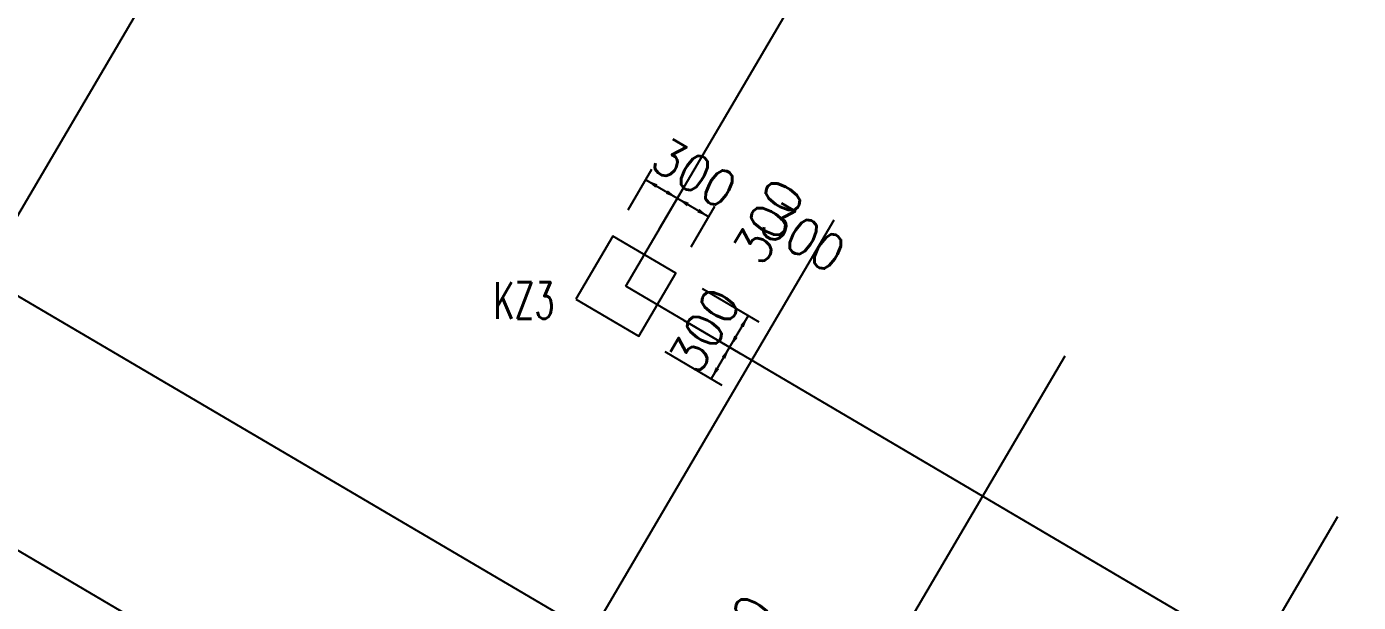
# Model space of a CAD drawing. Extents: x 387171 to 699106, y 11966 to 245688.
# Drawn here: x 596133 to 607071, y 135980 to 140705 of the extents above; entities that cross this region are included whole.
import ezdxf

# ---------------------------------------------------------------- set-up
doc = ezdxf.new("R2010")
doc.units = 0
doc.header["$LTSCALE"] = 100
doc.header["$MEASUREMENT"] = 0
for name, color, linetype in [('COLU', 7, 'Continuous'), ('DIM', 3, 'Continuous'), ('DOTE', 253, 'Continuous'), ('NUM', 7, 'Continuous'), ('小尺寸', 4, 'Continuous')]:
    doc.layers.add(name, color=color, linetype=linetype)
doc.styles.get("Standard").update_dxf_attribs({"font": 'standard'})
doc.dimstyles.get("Standard").update_dxf_attribs({"dimtxt": 300, "dimasz": 100, "dimexe": 100, "dimexo": 250, "dimgap": 100, "dimtad": 0, "dimtoh": 1, "dimdec": 0, "dimdsep": 46, "dimcen": 0.09, "dimclrt": 7, "dimadec": 0, "dimazin": 0, "dimtfac": 1, "dimtdec": 4, "dimtofl": 0, "dimtmove": 0, "dimatfit": 3, "dimfxl": 1, "dimtolj": 1, "dimtzin": 0, "dimarcsym": 0})

# ---------------------------------------------------------------- blocks, each defined once
blk = doc.blocks.new('*D3739')
at = {"layer": '小尺寸', "color": 0, "linetype": 'ByBlock', "lineweight": -2}
for p, q in [((601796, 134891), (602100, 135409)), ((602380, 135012), (601912, 135287)), ((602451, 134738), (601811, 135114))]:
    blk.add_line(p, q, dxfattribs=at)
for points in [[(601998, 135236), (602035, 135331), (602063, 135314)], [(601897, 135064), (601861, 134969), (601832, 134986)]]:
    blk.add_solid(points, dxfattribs=at)
at = {"layer": '小尺寸', "color": 7, "linetype": 'Continuous', "lineweight": -2, "insert": (601977, 135693), "char_height": 300, "width": 566.67, "attachment_point": 5, "rotation": 59.5454}
blk.add_mtext('200', dxfattribs=at)
blk = doc.blocks.new('*D3959')
at = {"layer": 'DIM', "color": 0, "linetype": 'ByBlock', "lineweight": -2}
for p, q in [((607257, 135218), (607131, 135002)), ((607732, 134939), (607171, 135269)), ((607605, 134724), (607045, 135053))]:
    blk.add_line(p, q, dxfattribs=at)
for points in [[(607257, 135218), (607221, 135123), (607192, 135140)], [(607131, 135002), (607167, 135097), (607196, 135080)]]:
    blk.add_solid(points, dxfattribs=at)
at = {"layer": 'DIM', "color": 7, "linetype": 'Continuous', "lineweight": -2, "insert": (607410, 135971), "char_height": 300, "width": 566.67, "attachment_point": 5, "rotation": 59.5454}
blk.add_mtext('250', dxfattribs=at)
blk = doc.blocks.new('*D4234')
at = {"layer": 'DIM', "color": 0, "linetype": 'ByBlock', "lineweight": -2}
for p, q in [((601074, 139202), (601269, 139535)), ((601219, 139449), (601477, 139297)), ((601332, 139050), (601528, 139383))]:
    blk.add_line(p, q, dxfattribs=at)
for points in [[(601219, 139449), (601313, 139412), (601296, 139384)], [(601477, 139297), (601383, 139333), (601399, 139362)]]:
    blk.add_solid(points, dxfattribs=at)
at = {"layer": 'DIM', "color": 7, "linetype": 'Continuous', "lineweight": -2, "insert": (601617, 139504), "char_height": 300, "width": 566.67, "attachment_point": 5, "rotation": 329.5454}
blk.add_mtext('300', dxfattribs=at)
blk = doc.blocks.new('*D2634')
at = {"layer": 'DIM', "color": 0, "linetype": 'ByBlock', "lineweight": -2}
for p, q in [((601332, 139050), (601528, 139383)), ((601477, 139297), (601736, 139144)), ((601591, 138898), (601786, 139231))]:
    blk.add_line(p, q, dxfattribs=at)
for points in [[(601477, 139297), (601572, 139260), (601555, 139231)], [(601736, 139144), (601641, 139181), (601658, 139210)]]:
    blk.add_solid(points, dxfattribs=at)
at = {"layer": 'DIM', "color": 7, "linetype": 'Continuous', "lineweight": -2, "insert": (602510, 138979), "char_height": 300, "width": 566.67, "attachment_point": 5, "rotation": 329.5454}
blk.add_mtext('300', dxfattribs=at)
blk = doc.blocks.new('*D4008')
at = {"layer": 'DIM', "color": 0, "linetype": 'ByBlock', "lineweight": -2}
for p, q in [((601680, 138556), (602146, 138282)), ((601528, 138297), (601994, 138023)), ((602060, 138332), (601907, 138074))]:
    blk.add_line(p, q, dxfattribs=at)
for points in [[(602060, 138332), (602023, 138238), (601995, 138255)], [(601907, 138074), (601944, 138168), (601973, 138151)]]:
    blk.add_solid(points, dxfattribs=at)
at = {"layer": 'DIM', "color": 7, "linetype": 'Continuous', "lineweight": -2, "insert": (602225, 139107), "char_height": 300, "width": 566.67, "attachment_point": 5, "rotation": 59.5454}
blk.add_mtext('300', dxfattribs=at)
blk = doc.blocks.new('*D2253')
at = {"layer": 'DIM', "color": 0, "linetype": 'ByBlock', "lineweight": -2}
for p, q in [((601528, 138297), (601994, 138023)), ((601907, 138074), (601755, 137815)), ((601375, 138038), (601842, 137764))]:
    blk.add_line(p, q, dxfattribs=at)
for points in [[(601907, 138074), (601871, 137979), (601842, 137996)], [(601755, 137815), (601792, 137910), (601820, 137893)]]:
    blk.add_solid(points, dxfattribs=at)
at = {"layer": 'DIM', "color": 7, "linetype": 'Continuous', "lineweight": -2, "insert": (601700, 138214), "char_height": 300, "width": 566.67, "attachment_point": 5, "rotation": 59.5454}
blk.add_mtext('300', dxfattribs=at)

msp = doc.modelspace()

# ---------------------------------------------------------------- linework, layer by layer
at = {"layer": 'COLU'}
msp.add_lwpolyline([(600642.8, 138469.3), (601160, 138165.2), (601464.1, 138682.4), (600946.9, 138986.5)], close=True, dxfattribs=at)
at = {"layer": 'DOTE'}
for p, q in [((601053.4, 138575.8), (612913.9, 158747.3)), ((587628.3, 143453.4), (636841.8, 114516.9)), ((597763.4, 142055.8), (591360.6, 131166.4)), ((586716, 141901.7), (605891.9, 130626.7)), ((602763.1, 139116), (597120.7, 129519.7)), ((647775.5, 111104.2), (601053.4, 138575.8)), ((604659.6, 138001), (600233.6, 130473.5)), ((606900.9, 136683.1), (602474.9, 129155.7))]:
    msp.add_line(p, q, dxfattribs=at)

# ---------------------------------------------------------------- texts
at = {"layer": 'NUM', "color": 200, "width": 0.7}
msp.add_text('KZ3', height=300, dxfattribs=at).set_placement((599966.7, 138308.1))

# ---------------------------------------------------------------- dimensions: what is measured, and where the dimension line sits
at = {"layer": 'DIM', "color": 200}
for p1, p2, distance, picture, middle in [((600946.9, 138986.5), (601205.5, 138834.4), 536, '*D4234', (601157.3, 139774.6)), ((601464.1, 138682.4), (601312, 138423.8), 690.7, '*D4008', (601954.6, 138647)), ((607947.1, 134812.5), (607820.4, 134597), -800, '*D3959', (607152.5, 135532.7))]:
    dim = msp.add_aligned_dim(p1=p1, p2=p2, distance=distance, dimstyle='Standard', dxfattribs=at)
    dim.commit()
    dim.dimension.update_dxf_attribs({"geometry": picture, "text_midpoint": middle})
for base, p1, p2, angle, picture, middle in [((601735.8, 139144.5), (601205.5, 138834.4), (601464.1, 138682.4), 149.54537, '*D2634', (602050.5, 139249.4)), ((601755.4, 137815), (601312, 138423.8), (601160, 138165.2), 59.54537, '*D2253', (601429.4, 137753.8))]:
    dim = msp.add_linear_dim(base=base, p1=p1, p2=p2, angle=angle, dimstyle='Standard', dxfattribs=at)
    dim.commit()
    dim.dimension.update_dxf_attribs({"geometry": picture, "text_midpoint": middle})
at = {"layer": '小尺寸'}
dim = msp.add_linear_dim(base=(601998.4, 135236.1), p1=(602666.5, 134611.2), p2=(602595.5, 134885), angle=59.54537, dimstyle='Standard', dxfattribs=at)
dim.commit()
dim.dimension.update_dxf_attribs({"geometry": '*D3739', "text_midpoint": (601732.2, 135276.6)})

doc.saveas('drawing.dxf')
